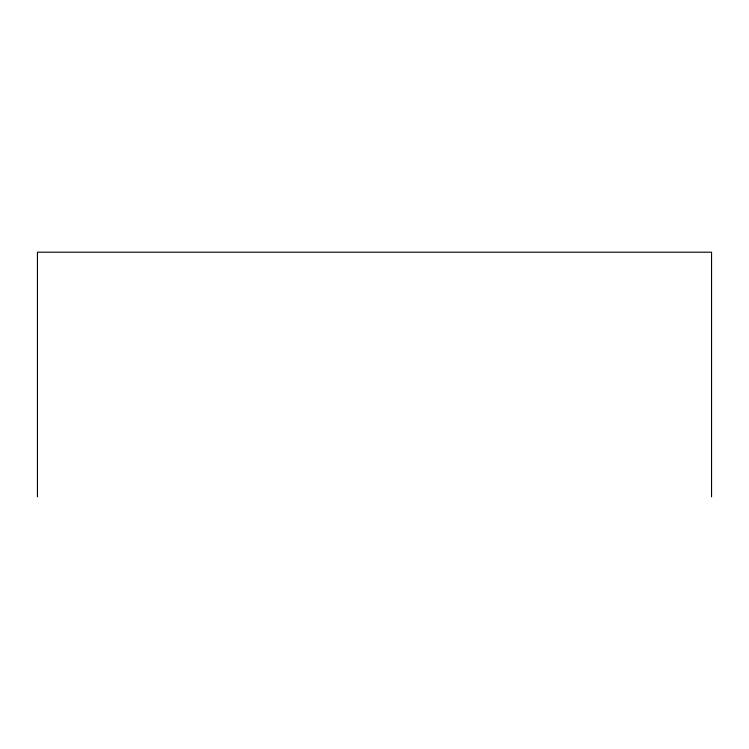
<?xml version="1.0" encoding="UTF-8"?>
<svg xmlns="http://www.w3.org/2000/svg" width="749" height="749" viewBox="0 0 749 749"><rect width="100%" height="100%" fill="white"/><g stroke="black" fill="none" stroke-linecap="round" stroke-linejoin="round"><path stroke-width="1.12" d="M711.55 496.802L711.55 252.198L37.45 252.198L37.45 496.802"/></g></svg>
